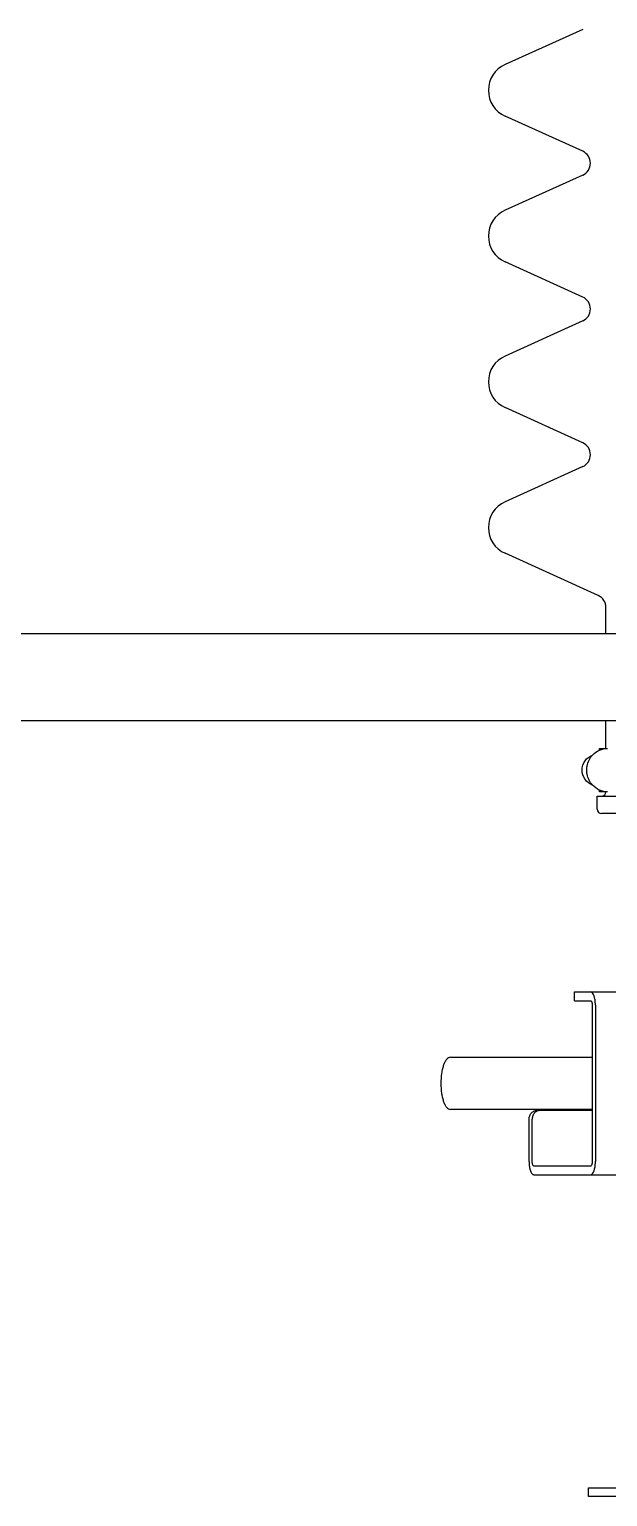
# Model space of a CAD drawing. Header units: millimetres. Extents: x 11802 to 19889, y -472 to 9054.
# Drawn here: x 15561.4 to 15694.4, y 6852.4 to 7189.7 of the extents above; entities that cross this region are included whole.
import ezdxf

# ---------------------------------------------------------------- set-up
doc = ezdxf.new("R2010")
doc.units = ezdxf.units.MM
doc.header["$LTSCALE"] = 307.34
doc.layers.get('0').update_dxf_attribs({"linetype": 'CONTINUOUS'})

msp = doc.modelspace()

# ---------------------------------------------------------------- linework, layer by layer
at = {"color": 0, "linetype": 'Continuous'}
for p, q in [((15688.63759, 7189.6887), (15670.75495, 7181.59318)), ((15688.63759, 7161.65469), (15670.75495, 7169.75021)), ((15688.63759, 7156.1887), (15670.75495, 7148.09318)), ((15688.63759, 7128.15469), (15670.75495, 7136.25021)), ((15688.63759, 7122.6887), (15670.75495, 7114.59318)), ((15688.63759, 7094.65469), (15670.75495, 7102.75021)), ((15688.63759, 7089.1887), (15670.75495, 7081.09318)), ((15692.19951, 7059.5422), (15670.75495, 7069.25021)), ((15693.96227, 7050.81549), (15693.96227, 7056.80921)), ((15186.5607, 7050.81549), (15837.53223, 7050.81559)), ((15186.5607, 7030.81549), (15837.53223, 7030.81559)), ((15693.96227, 7024.4217), (15693.96227, 7030.81549)), ((15692.46227, 7024.4217), (15694.35183, 7024.4217)), ((15692.46227, 7023.98434), (15692.46227, 7024.4217)), ((15691.96227, 7013.4217), (15906.96227, 7013.4217)), ((15691.96227, 7010.4217), (15691.96227, 7013.4217)), ((15692.46227, 7014.4217), (15692.46227, 7014.85905)), ((15694.35183, 7014.4217), (15692.46227, 7014.4217)), ((15905.96227, 7009.4217), (15692.96227, 7009.4217)), ((15686.75579, 6968.4217), (15713.74427, 6968.4217)), ((15686.75579, 6966.4217), (15686.75579, 6968.4217)), ((15686.75579, 6966.4217), (15690.4487, 6966.4217)), ((15690.81161, 6965.4217), (15690.81161, 6929.4217)), ((15691.53744, 6965.4217), (15691.53744, 6929.4217)), ((15658.18855, 6953.4217), (15690.81161, 6953.4217)), ((15690.81161, 6941.4217), (15658.18855, 6941.4217)), ((15678.15871, 6941.2217), (15690.81161, 6941.2217)), ((15676.29506, 6929.4217), (15676.29506, 6939.2217)), ((15677.02089, 6929.4217), (15677.02089, 6939.2217)), ((15690.4487, 6928.4217), (15677.3838, 6928.4217)), ((15677.3838, 6926.4217), (15713.74427, 6926.4217)), ((15689.96227, 6854.4217), (15715.79289, 6854.4217)), ((15689.96227, 6852.4217), (15689.96227, 6854.4217)), ((15715.79727, 6852.4217), (15689.96227, 6852.4217))]:
    msp.add_line(p, q, dxfattribs=at)
for centre, radius, start, end in [((15673.43562, 7175.6717), 6.5, 114.3563913, 245.6436087), ((15687.40036, 7158.9217), 3, 294.3563913, 65.6436087), ((15673.43562, 7142.1717), 6.5, 114.3563913, 245.6436087), ((15687.40036, 7125.4217), 3, 294.3563913, 65.6436087), ((15673.43562, 7108.6717), 6.5, 114.3563913, 245.6436087), ((15687.40036, 7091.9217), 3, 294.3563913, 65.6436087), ((15673.43562, 7075.1717), 6.5, 114.3563913, 245.6436087), ((15690.96227, 7056.80921), 3, 0, 65.6436087), ((15692.96227, 7014.4217), 1, 270, 0), ((15692.96227, 7010.4217), 1, 180, 270)]:
    msp.add_arc(centre, radius, start, end, dxfattribs=at)
for points, knots in [([(15688.47777, 7019.4217), (15688.47777, 7020.16469), (15688.93362, 7021.67354), (15690.20573, 7022.6226), (15690.89649, 7022.8466)], [0, 0, 0, 0, 0.505729199, 1, 1, 1, 1]), ([(15689.55293, 7019.4217), (15689.55293, 7019.73752), (15689.66317, 7020.98055), (15690.24681, 7022.17851), (15690.8728, 7022.86529)], [0, 0, 0, 0, 0.253653401, 1, 1, 1, 1]), ([(15690.8728, 7022.86529), (15691.3128, 7023.34803), (15692.39356, 7024.14078), (15693.70651, 7024.42147), (15694.35183, 7024.42163)], [0, 0, 0, 0, 0.503023751, 1, 1, 1, 1]), ([(15690.90005, 7015.99565), (15690.20863, 7016.21929), (15688.93437, 7017.16774), (15688.47777, 7018.67804), (15688.47777, 7019.4217)], [0, 0, 0, 0, 0.494229382, 1, 1, 1, 1]), ([(15690.87587, 7015.97473), (15690.24851, 7016.66175), (15689.66343, 7017.861), (15689.55293, 7019.10549), (15689.55293, 7019.4217)], [0, 0, 0, 0, 0.746337121, 1, 1, 1, 1]), ([(15694.35183, 7014.42177), (15693.70725, 7014.42193), (15692.39583, 7014.70196), (15691.31581, 7015.49297), (15690.87587, 7015.97473)], [0, 0, 0, 0, 0.496982008, 1, 1, 1, 1]), ([(15691.47436, 6966.42802), (15691.43921, 6966.70002), (15691.34052, 6967.20299), (15691.10767, 6967.90724), (15690.72656, 6968.4217), (15690.4487, 6968.4217)], [0, 0, 0, 0, 0.351990851, 0.643399794, 1, 1, 1, 1]), ([(15690.4487, 6966.4217), (15690.5015, 6966.4217), (15690.6254, 6966.3309), (15690.72251, 6966.10411), (15690.79643, 6965.78928), (15690.81161, 6965.5496), (15690.81161, 6965.4217)], [0, 0, 0, 0, 0.141098064, 0.360833926, 0.658183647, 1, 1, 1, 1]), ([(15691.53744, 6965.4217), (15691.53744, 6965.50704), (15691.53218, 6965.84323), (15691.50651, 6966.1792), (15691.47436, 6966.42802)], [0, 0, 0, 0, 0.253814763, 1, 1, 1, 1]), ([(15658.18855, 6953.4217), (15658.04183, 6953.4217), (15657.71598, 6953.32228), (15657.30471, 6952.94572), (15656.9369, 6952.37734), (15656.61697, 6951.62842), (15656.35409, 6950.72369), (15656.08606, 6949.31168), (15656.01107, 6948.18906), (15656.01107, 6947.4217)], [0, 0, 0, 0, 0.065056467, 0.143741851, 0.242792998, 0.36337703, 0.503589591, 0.659759479, 1, 1, 1, 1]), ([(15656.01107, 6947.4217), (15656.01107, 6946.65434), (15656.08606, 6945.53172), (15656.35409, 6944.11971), (15656.61697, 6943.21498), (15656.9369, 6942.46606), (15657.30471, 6941.89767), (15657.71598, 6941.52111), (15658.04183, 6941.4217), (15658.18855, 6941.4217)], [0, 0, 0, 0, 0.340240555, 0.496410446, 0.636623005, 0.757207029, 0.856258167, 0.93494354, 1, 1, 1, 1]), ([(15676.29506, 6939.2217), (15676.29506, 6939.48118), (15676.38983, 6940.0005), (15676.79948, 6940.6645), (15677.41868, 6941.11486), (15677.91562, 6941.2217), (15678.15871, 6941.2217)], [0, 0, 0, 0, 0.258103282, 0.511521316, 0.758193289, 1, 1, 1, 1]), ([(15678.88454, 6941.2217), (15678.64144, 6941.2217), (15678.14451, 6941.11486), (15677.52531, 6940.6645), (15677.11566, 6940.0005), (15677.02089, 6939.48118), (15677.02089, 6939.2217)], [0, 0, 0, 0, 0.241806711, 0.488478684, 0.741896718, 1, 1, 1, 1]), ([(15676.29506, 6929.4217), (15676.29506, 6929.03801), (15676.34404, 6928.31999), (15676.52918, 6927.48062), (15676.75794, 6926.94389), (15676.94188, 6926.65969), (15677.14752, 6926.47143), (15677.31045, 6926.4217), (15677.3838, 6926.4217)], [0, 0, 0, 0, 0.340373485, 0.636493296, 0.757117821, 0.856202297, 0.934924823, 1, 1, 1, 1]), ([(15677.3838, 6928.4217), (15677.33101, 6928.4217), (15677.20711, 6928.51249), (15677.10999, 6928.73929), (15677.03608, 6929.05412), (15677.02089, 6929.2938), (15677.02089, 6929.4217)], [0, 0, 0, 0, 0.141098064, 0.360833926, 0.658183647, 1, 1, 1, 1]), ([(15690.81161, 6929.4217), (15690.81161, 6929.2938), (15690.79643, 6929.05412), (15690.72251, 6928.73929), (15690.6254, 6928.51249), (15690.5015, 6928.4217), (15690.4487, 6928.4217)], [0, 0, 0, 0, 0.34181622, 0.639165941, 0.858901866, 1, 1, 1, 1]), ([(15690.4487, 6926.4217), (15690.72656, 6926.4217), (15691.10767, 6926.93615), (15691.34052, 6927.64041), (15691.43921, 6928.14337), (15691.47436, 6928.41538)], [0, 0, 0, 0, 0.356600205, 0.648009149, 1, 1, 1, 1]), ([(15691.47436, 6928.41538), (15691.48489, 6928.4969), (15691.52217, 6928.83109), (15691.53744, 6929.16767), (15691.53744, 6929.4217)], [0, 0, 0, 0, 0.24448014, 1, 1, 1, 1])]:
    msp.add_open_spline(points, degree=3, knots=knots, dxfattribs=at)

doc.saveas('drawing.dxf')
